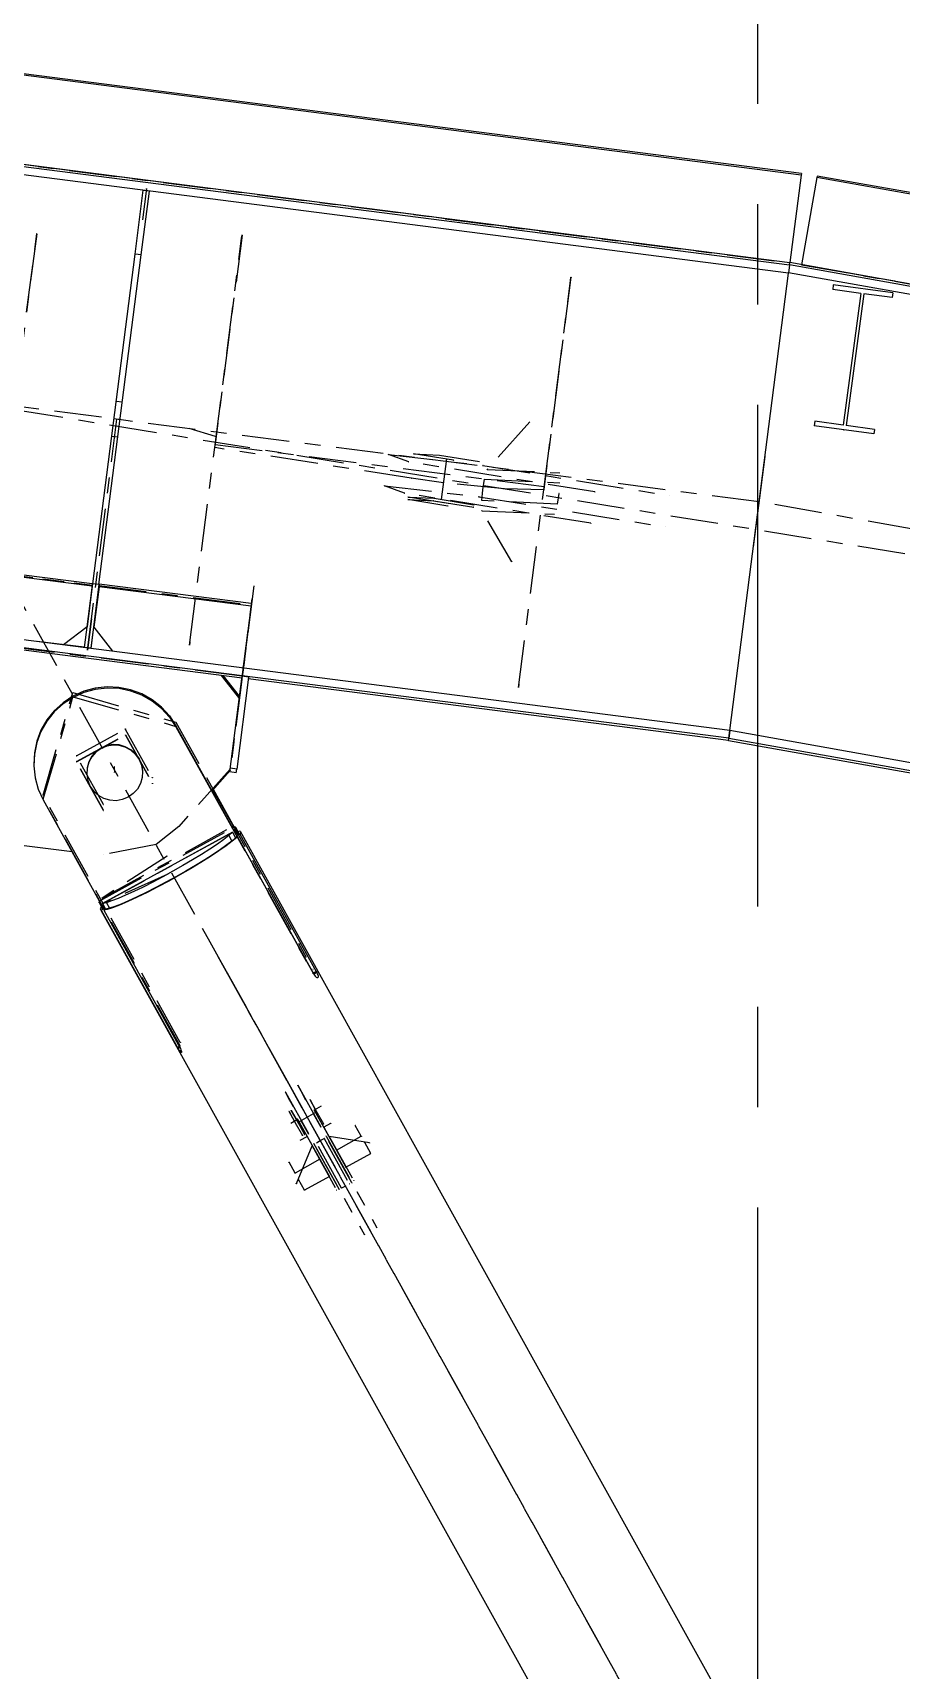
# Model space of a CAD drawing. Header units: millimetres. Extents: x 2368 to 8313, y 7493 to 11698.
# Drawn here: x 6208.7 to 6263.7, y 11316.4 to 11420 of the extents above; entities that cross this region are included whole.
import ezdxf

# ---------------------------------------------------------------- set-up
doc = ezdxf.new("R2010")
doc.units = ezdxf.units.MM
for name, pattern in [('CENTER', [50.8, 31.75, -6.35, 6.35, -6.35]), ('XKITLINE00', [0]), ('XKITLINE03', [6, 3, -1, 1, -1])]:
    doc.linetypes.add(name, pattern=pattern)

msp = doc.modelspace()

# ---------------------------------------------------------------- linework, layer by layer
at = {"color": 6, "linetype": 'CENTER'}
msp.add_line((6254.5882, 10907.5139), (6254.5882, 11495.735), dxfattribs=at)
at = {"color": 8, "linetype": 'XKITLINE00'}
for p, q in [((6257.3342, 11410.9921), (5926.0492, 11453.491)), ((6257.347, 11411.0913), (5926.0619, 11453.5901)), ((6256.5386, 11404.7895), (5925.2534, 11447.2884)), ((6256.6028, 11405.2902), (5925.3177, 11447.7891)), ((6256.6217, 11405.4376), (5925.3366, 11447.9365)), ((6252.8265, 11375.8535), (5921.5414, 11418.3524)), ((6252.7623, 11375.3528), (5921.4772, 11417.8516)), ((6257.3342, 11410.9921), (6256.624, 11405.4556)), ((6257.347, 11411.0913), (6257.3342, 11410.9921)), ((6258.3375, 11410.8385), (6257.3553, 11405.3253)), ((6258.355, 11410.9369), (6258.3375, 11410.8385)), ((6587.1608, 11352.262), (6258.3375, 11410.8385)), ((6587.1783, 11352.3605), (6258.355, 11410.9369)), ((6215.1562, 11406.0002), (6215.6734, 11410.0318)), ((6215.553, 11405.9493), (6216.0702, 11409.9809)), ((6216.0696, 11409.9767), (6215.6729, 11410.0276)), ((6212.4786, 11385.1276), (6215.1562, 11406.0002)), ((6212.8753, 11385.0767), (6215.553, 11405.9493)), ((6215.553, 11405.9493), (6215.1562, 11406.0002)), ((6252.8265, 11375.8535), (6256.5386, 11404.7895)), ((6256.6028, 11405.2902), (6256.5386, 11404.7895)), ((6256.6051, 11405.308), (6256.5408, 11404.8066)), ((6586.764, 11345.9807), (6256.5408, 11404.8066)), ((6256.6051, 11405.308), (6256.624, 11405.4556)), ((6586.8768, 11346.4735), (6256.6051, 11405.308)), ((6320.5613, 11394.0658), (6256.624, 11405.4556)), ((6259.37, 11404.0432), (6259.3309, 11403.7538)), ((6261.1206, 11403.5119), (6259.3309, 11403.7538)), ((6259.3309, 11403.7538), (6259.3309, 11403.7496)), ((6259.3314, 11403.7537), (6259.3309, 11403.7496)), ((6261.1201, 11403.5079), (6259.3309, 11403.7496)), ((6263.1358, 11403.5343), (6259.37, 11404.0432)), ((6261.1206, 11403.5119), (6259.9936, 11395.1717)), ((6261.3069, 11403.4868), (6260.1799, 11395.1466)), ((6263.0967, 11403.2449), (6261.3069, 11403.4868)), ((6263.1358, 11403.5343), (6263.0967, 11403.2449)), ((6263.0966, 11403.2408), (6261.3069, 11403.4826)), ((6263.0967, 11403.2449), (6263.0966, 11403.2408)), ((6263.0972, 11403.2449), (6263.0966, 11403.2408)), ((6214.3567, 11396.6244), (6213.96, 11396.6753)), ((6214.2141, 11395.513), (6213.8174, 11395.5639)), ((6258.2039, 11395.4136), (6258.1648, 11395.1242)), ((6259.9936, 11395.1717), (6258.2039, 11395.4136)), ((6214.0715, 11394.4015), (6213.6748, 11394.4524)), ((6261.9306, 11394.6153), (6258.1648, 11395.1242)), ((6258.1648, 11395.1242), (6258.1648, 11395.1201)), ((6258.1653, 11395.1241), (6258.1648, 11395.1201)), ((6261.9306, 11394.6112), (6258.1648, 11395.1201)), ((6261.9697, 11394.9047), (6260.1799, 11395.1466)), ((6261.9697, 11394.9047), (6261.9306, 11394.6153)), ((6261.9311, 11394.6153), (6261.9306, 11394.6112)), ((6261.9306, 11394.6153), (6261.9306, 11394.6112)), ((6254.3162, 11387.4659), (6255.0489, 11393.1771)), ((6212.4405, 11385.134), (6199.7482, 11386.7333)), ((6212.4477, 11384.9732), (6199.7555, 11386.5726)), ((6211.9614, 11381.0959), (6212.4786, 11385.1276)), ((6212.4477, 11384.9732), (6212.119, 11382.411)), ((6212.8753, 11385.0767), (6212.3587, 11381.0493)), ((6212.4405, 11385.134), (6212.4477, 11384.9732)), ((6212.8753, 11385.0767), (6212.4786, 11385.1276)), ((6212.886, 11384.9381), (6212.5573, 11382.3758)), ((6222.5097, 11383.8852), (6212.8787, 11385.0988)), ((6212.8793, 11385.0853), (6212.886, 11384.9381)), ((6222.517, 11383.7245), (6212.886, 11384.9381)), ((6222.5097, 11383.8852), (6222.517, 11383.7245)), ((6222.517, 11383.7245), (6222.0143, 11379.8063)), ((6221.9311, 11379.1581), (6201.1882, 11381.8191)), ((6212.119, 11382.411), (6210.6316, 11381.2665)), ((6212.55, 11382.5365), (6212.5573, 11382.3758)), ((6212.5573, 11382.3758), (6213.7319, 11380.8688)), ((6212.3587, 11381.0493), (6211.9619, 11381.1002)), ((6212.3587, 11381.0493), (6212.3581, 11381.045)), ((6220.6128, 11379.3272), (6221.7636, 11377.8509)), ((6220.744, 11379.3104), (6221.7563, 11378.0117)), ((6221.1699, 11373.2239), (6221.9468, 11379.2806)), ((6222.3436, 11379.2297), (6221.5965, 11373.406)), ((6222.3436, 11379.2297), (6221.9468, 11379.2806)), ((6252.7434, 11375.2054), (6222.3279, 11379.1072)), ((6210.598, 11377.605), (6210.0415, 11377.1004)), ((6211.2269, 11378.017), (6210.598, 11377.605)), ((6211.2306, 11377.9366), (6210.6016, 11377.5246)), ((6211.913, 11378.3262), (6211.2269, 11378.017)), ((6211.9166, 11378.2458), (6211.2306, 11377.9366)), ((6212.6392, 11378.525), (6211.913, 11378.3262)), ((6212.6428, 11378.4446), (6211.9166, 11378.2458)), ((6213.3877, 11378.6085), (6212.6392, 11378.525)), ((6213.3914, 11378.5281), (6212.6428, 11378.4446)), ((6214.1401, 11378.5747), (6213.3877, 11378.6085)), ((6214.1438, 11378.4943), (6213.3914, 11378.5281)), ((6214.8778, 11378.4244), (6214.1401, 11378.5747)), ((6214.8815, 11378.344), (6214.1438, 11378.4943)), ((6215.5827, 11378.1612), (6214.8778, 11378.4244)), ((6215.5864, 11378.0808), (6214.8815, 11378.344)), ((6216.2375, 11377.7917), (6215.5827, 11378.1612)), ((6216.2411, 11377.7114), (6215.5864, 11378.0808)), ((6216.8259, 11377.3251), (6216.2375, 11377.7917)), ((6216.8295, 11377.2447), (6216.2411, 11377.7114)), ((6221.7563, 11378.0117), (6221.7635, 11377.8517)), ((6210.0415, 11377.1004), (6209.5714, 11376.5156)), ((6210.0452, 11377.02), (6209.575, 11376.4352)), ((6210.6016, 11377.5246), (6210.0452, 11377.02)), ((6216.8259, 11377.3251), (6217.3335, 11376.7726)), ((6216.8295, 11377.2447), (6217.3372, 11376.6922)), ((6217.3335, 11376.7726), (6217.3372, 11376.6922)), ((6217.3335, 11376.7726), (6217.7479, 11376.148)), ((6217.3372, 11376.6922), (6217.7515, 11376.0677)), ((6209.1991, 11375.8649), (6208.9338, 11375.1645)), ((6209.2027, 11375.7846), (6208.9374, 11375.0841)), ((6209.5714, 11376.5156), (6209.1991, 11375.8649)), ((6209.575, 11376.4352), (6209.2027, 11375.7846)), ((6217.7479, 11376.148), (6217.7515, 11376.0677)), ((6217.7479, 11376.148), (6226.4398, 11360.4951)), ((6217.7515, 11376.0677), (6221.6146, 11369.1108)), ((6252.7411, 11375.1874), (6252.8243, 11375.8364)), ((6252.8265, 11375.8535), (6252.7623, 11375.3528)), ((6580.2478, 11317.5093), (6252.8243, 11375.8364)), ((6208.9338, 11375.1645), (6208.782, 11374.4316)), ((6208.9374, 11375.0841), (6208.7856, 11374.3512)), ((6212.6843, 11374.5088), (6212.4199, 11374.2153)), ((6212.6851, 11374.4904), (6212.4207, 11374.1969)), ((6212.6851, 11374.4904), (6212.4207, 11374.1969)), ((6212.6859, 11374.4721), (6212.4215, 11374.1786)), ((6213.0077, 11374.7365), (6212.6843, 11374.5088)), ((6213.0086, 11374.7182), (6212.6851, 11374.4904)), ((6213.0086, 11374.7182), (6212.6851, 11374.4904)), ((6213.0094, 11374.6998), (6212.6859, 11374.4721)), ((6213.374, 11374.8871), (6213.0077, 11374.7365)), ((6213.0077, 11374.7365), (6213.0086, 11374.7182)), ((6213.3749, 11374.8687), (6213.0086, 11374.7182)), ((6213.3749, 11374.8687), (6213.0086, 11374.7182)), ((6213.0086, 11374.7182), (6213.0094, 11374.6998)), ((6213.3757, 11374.8503), (6213.0094, 11374.6998)), ((6213.7649, 11374.9529), (6213.374, 11374.8871)), ((6213.7657, 11374.9345), (6213.3749, 11374.8687)), ((6213.7657, 11374.9345), (6213.3749, 11374.8687)), ((6213.7665, 11374.9161), (6213.3757, 11374.8503)), ((6214.1606, 11374.9307), (6213.7649, 11374.9529)), ((6214.1614, 11374.9123), (6213.7657, 11374.9345)), ((6214.1614, 11374.9123), (6213.7657, 11374.9345)), ((6214.1622, 11374.8939), (6213.7665, 11374.9161)), ((6214.5413, 11374.8215), (6214.1606, 11374.9307)), ((6214.5421, 11374.8032), (6214.1614, 11374.9123)), ((6214.5421, 11374.8032), (6214.1614, 11374.9123)), ((6214.543, 11374.7848), (6214.1622, 11374.8939)), ((6214.888, 11374.631), (6214.5413, 11374.8215)), ((6214.8889, 11374.6126), (6214.5421, 11374.8032)), ((6214.8889, 11374.6126), (6214.5421, 11374.8032)), ((6214.8897, 11374.5942), (6214.543, 11374.7848)), ((6215.1833, 11374.3685), (6214.888, 11374.631)), ((6215.1841, 11374.3501), (6214.8889, 11374.6126)), ((6215.1841, 11374.3501), (6214.8889, 11374.6126)), ((6215.185, 11374.3318), (6214.8897, 11374.5942)), ((6507.958, 11329.7232), (6252.7411, 11375.1874)), ((6580.135, 11317.0166), (6252.76, 11375.335)), ((6208.782, 11374.4316), (6208.7475, 11373.6841)), ((6208.7475, 11373.6841), (6208.7511, 11373.6038)), ((6208.7856, 11374.3512), (6208.7511, 11373.6038)), ((6208.7511, 11373.6038), (6208.8348, 11372.8602)), ((6212.1194, 11373.4557), (6212.0968, 11373.0626)), ((6212.2278, 11373.8708), (6212.1177, 11373.4925)), ((6212.2286, 11373.8524), (6212.1186, 11373.4741)), ((6212.2286, 11373.8524), (6212.1186, 11373.4741)), ((6212.2295, 11373.834), (6212.1194, 11373.4557)), ((6212.4199, 11374.2153), (6212.2278, 11373.8708)), ((6212.4207, 11374.1969), (6212.2286, 11373.8524)), ((6212.4207, 11374.1969), (6212.2286, 11373.8524)), ((6212.4215, 11374.1786), (6212.2295, 11373.834)), ((6215.1833, 11374.3685), (6215.4123, 11374.0473)), ((6215.1841, 11374.3501), (6215.4132, 11374.0289)), ((6215.1841, 11374.3501), (6215.4132, 11374.0289)), ((6215.185, 11374.3318), (6215.414, 11374.0106)), ((6215.4123, 11374.0473), (6215.4132, 11374.0289)), ((6215.4123, 11374.0473), (6215.5637, 11373.6835)), ((6215.4132, 11374.0289), (6215.414, 11374.0106)), ((6215.4132, 11374.0289), (6215.5645, 11373.6651)), ((6215.4132, 11374.0289), (6215.5645, 11373.6651)), ((6215.414, 11374.0106), (6215.5653, 11373.6467)), ((6215.5637, 11373.6835), (6215.6297, 11373.2953)), ((6215.5645, 11373.6651), (6215.6305, 11373.2769)), ((6215.5645, 11373.6651), (6215.6305, 11373.2769)), ((6215.5653, 11373.6467), (6215.6314, 11373.2585)), ((6221.5965, 11373.406), (6221.1997, 11373.4569)), ((6208.8348, 11372.8602), (6209.0345, 11372.1389)), ((6212.0968, 11373.0626), (6212.1628, 11372.6744)), ((6212.1628, 11372.6744), (6212.3141, 11372.3106)), ((6215.4987, 11372.4871), (6215.3066, 11372.1426)), ((6215.6088, 11372.8654), (6215.4987, 11372.4871)), ((6215.6314, 11373.2585), (6215.6088, 11372.8654)), ((6221.1818, 11373.3172), (6220.0316, 11372.0353)), ((6221.5666, 11373.173), (6221.1699, 11373.2239)), ((6221.5666, 11373.173), (6221.5965, 11373.406)), ((6209.0345, 11372.1389), (6209.3453, 11371.4576)), ((6209.3453, 11371.4576), (6213.2083, 11364.5007)), ((6212.3141, 11372.3106), (6212.5432, 11371.9894)), ((6212.8385, 11371.727), (6212.5432, 11371.9894)), ((6213.1852, 11371.5364), (6212.8385, 11371.727)), ((6213.5659, 11371.4272), (6213.1852, 11371.5364)), ((6213.9616, 11371.405), (6213.5659, 11371.4272)), ((6214.3524, 11371.4708), (6213.9616, 11371.405)), ((6214.7188, 11371.6214), (6214.3524, 11371.4708)), ((6215.0422, 11371.8491), (6214.7188, 11371.6214)), ((6215.3066, 11372.1426), (6215.0422, 11371.8491)), ((6220.0895, 11372.0998), (6221.4105, 11369.7208)), ((6220.1148, 11372.128), (6221.442, 11369.738)), ((6211.1708, 11368.1701), (6192.0048, 11370.5852)), ((6221.3342, 11369.4083), (6213.1027, 11364.8943)), ((6221.3342, 11369.4083), (6221.0965, 11369.1983)), ((6221.3342, 11369.4083), (6221.5274, 11369.0605)), ((6221.478, 11369.7578), (6221.3387, 11369.6814)), ((6221.4861, 11369.5787), (6221.4178, 11369.5412)), ((6221.5207, 11369.7355), (6221.478, 11369.7578)), ((6221.5248, 11369.6457), (6221.4861, 11369.5787)), ((6221.4861, 11369.5787), (6221.6792, 11369.2308)), ((6221.5207, 11369.7355), (6221.5364, 11369.698)), ((6221.5207, 11369.7355), (6221.7139, 11369.3877)), ((6221.5364, 11369.698), (6221.5248, 11369.6457)), ((6221.5248, 11369.6457), (6221.718, 11369.2978)), ((6221.7941, 11369.2938), (6221.6109, 11369.1934)), ((6221.718, 11369.2978), (6221.6792, 11369.2308)), ((6221.7871, 11369.4735), (6221.6944, 11369.4227)), ((6221.7139, 11369.3877), (6221.7295, 11369.3502)), ((6221.7295, 11369.3502), (6221.718, 11369.2978)), ((6221.8136, 11369.4714), (6221.7871, 11369.4735)), ((6221.8508, 11369.3981), (6221.7941, 11369.2938)), ((6221.7941, 11369.2938), (6226.6228, 11360.5977)), ((6221.8136, 11369.4714), (6221.8508, 11369.3981)), ((6221.8136, 11369.4714), (6282.3326, 11260.4826)), ((6221.8144, 11369.4698), (6263.4106, 11294.5592)), ((6219.9034, 11368.3454), (6219.3748, 11368.0076)), ((6220.3732, 11368.661), (6219.9034, 11368.3454)), ((6220.5664, 11368.3132), (6220.0966, 11367.9976)), ((6220.7738, 11368.9474), (6220.3732, 11368.661)), ((6220.9357, 11368.5486), (6220.4691, 11368.2233)), ((6220.967, 11368.5996), (6220.5664, 11368.3132)), ((6221.0965, 11369.1983), (6220.7738, 11368.9474)), ((6221.3153, 11368.8352), (6220.9357, 11368.5486)), ((6221.2896, 11368.8505), (6220.967, 11368.5996)), ((6221.0965, 11369.1983), (6221.2896, 11368.8505)), ((6221.5274, 11369.0605), (6221.2896, 11368.8505)), ((6221.5986, 11369.076), (6221.3153, 11368.8352)), ((6221.6146, 11369.1108), (6221.5263, 11369.0623)), ((6221.6452, 11369.1251), (6221.5274, 11369.0605)), ((6221.6452, 11369.1251), (6221.5986, 11369.076)), ((6221.6792, 11369.2308), (6221.6109, 11369.1934)), ((6221.6131, 11369.1446), (6221.6146, 11369.1108)), ((6221.6131, 11369.1446), (6221.6289, 11369.1161)), ((6221.6452, 11369.1251), (6226.4739, 11360.429)), ((6218.1881, 11367.2948), (6217.556, 11366.9355)), ((6218.7988, 11367.6548), (6218.1881, 11367.2948)), ((6218.992, 11367.3069), (6218.3813, 11366.947)), ((6219.3229, 11367.4896), (6218.6715, 11367.0991)), ((6219.3748, 11368.0076), (6218.7988, 11367.6548)), ((6219.5679, 11367.6597), (6218.992, 11367.3069)), ((6219.9271, 11367.8674), (6219.3229, 11367.4896)), ((6220.0966, 11367.9976), (6219.5679, 11367.6597)), ((6220.4691, 11368.2233), (6219.9271, 11367.8674)), ((6216.2832, 11366.2502), (6215.6703, 11365.9391)), ((6216.9164, 11366.5847), (6216.2832, 11366.2502)), ((6217.1095, 11366.2369), (6216.4763, 11365.9023)), ((6217.2917, 11366.319), (6216.5974, 11365.9486)), ((6217.556, 11366.9355), (6216.9164, 11366.5847)), ((6217.7492, 11366.5877), (6217.1095, 11366.2369)), ((6217.9888, 11366.7057), (6217.2917, 11366.319)), ((6218.3813, 11366.947), (6217.7492, 11366.5877)), ((6218.6715, 11367.0991), (6217.9888, 11366.7057)), ((6214.0832, 11365.2117), (6213.6767, 11365.0555)), ((6214.5581, 11365.4141), (6214.0832, 11365.2117)), ((6215.091, 11365.6584), (6214.5581, 11365.4141)), ((6215.285, 11365.2921), (6214.6992, 11365.0224)), ((6215.2842, 11365.3106), (6214.7513, 11365.0663)), ((6215.6703, 11365.9391), (6215.091, 11365.6584)), ((6215.8634, 11365.5913), (6215.2842, 11365.3106)), ((6215.923, 11365.6034), (6215.285, 11365.2921)), ((6216.4763, 11365.9023), (6215.8634, 11365.5913)), ((6216.5974, 11365.9486), (6215.923, 11365.6034)), ((6212.8963, 11365.006), (6212.8847, 11364.9536)), ((6212.8847, 11364.9536), (6212.9004, 11364.9161)), ((6212.9123, 11365.0337), (6212.8963, 11365.006)), ((6212.9431, 11364.8938), (6212.9004, 11364.9161)), ((6212.9004, 11364.9161), (6213.0935, 11364.5683)), ((6212.9791, 11364.9135), (6212.9431, 11364.8938)), ((6212.9431, 11364.8938), (6213.1363, 11364.546)), ((6213.0133, 11364.6621), (6212.9566, 11364.5578)), ((6212.9566, 11364.5578), (6212.9938, 11364.4846)), ((6213.0203, 11364.4824), (6212.9938, 11364.4846)), ((6212.9938, 11364.4846), (6339.8202, 11136.083)), ((6213.0349, 11364.6739), (6213.0133, 11364.6621)), ((6213.1722, 11364.5657), (6213.0203, 11364.4824)), ((6213.0203, 11364.4824), (6217.8491, 11355.7863)), ((6213.1363, 11364.546), (6213.0935, 11364.5683)), ((6213.3475, 11364.9489), (6213.1027, 11364.8943)), ((6213.1027, 11364.8943), (6213.2959, 11364.5464)), ((6213.1722, 11364.5657), (6213.1363, 11364.546)), ((6213.2959, 11364.5464), (6213.1737, 11364.4794)), ((6213.3905, 11364.5225), (6213.1737, 11364.4794)), ((6213.1737, 11364.4794), (6218.0025, 11355.7834)), ((6213.2949, 11364.5482), (6213.2083, 11364.5007)), ((6213.2215, 11364.508), (6213.2225, 11364.5062)), ((6213.5406, 11364.601), (6213.2959, 11364.5464)), ((6213.6767, 11365.0555), (6213.3475, 11364.9489)), ((6213.3475, 11364.9489), (6213.5406, 11364.601)), ((6213.7401, 11364.6327), (6213.3905, 11364.5225)), ((6213.8699, 11364.7076), (6213.5406, 11364.601)), ((6214.18, 11364.8007), (6213.7401, 11364.6327)), ((6214.2764, 11364.8638), (6213.8699, 11364.7076)), ((6214.6992, 11365.0224), (6214.18, 11364.8007)), ((6214.7513, 11365.0663), (6214.2764, 11364.8638)), ((6226.6228, 11360.5977), (6226.4397, 11360.4974)), ((6226.4739, 11360.429), (6226.5159, 11360.3597)), ((6226.6617, 11360.5246), (6226.4773, 11360.4235)), ((6226.5159, 11360.3597), (6226.56, 11360.2984)), ((6226.56, 11360.2984), (6226.6042, 11360.2483)), ((6226.6462, 11360.2117), (6226.6042, 11360.2483)), ((6226.6228, 11360.5977), (6226.6617, 11360.5246)), ((6226.6839, 11360.1907), (6226.6462, 11360.2117)), ((6226.6617, 11360.5246), (6226.697, 11360.452)), ((6226.7155, 11360.1861), (6226.6839, 11360.1907)), ((6226.697, 11360.452), (6226.7268, 11360.3836)), ((6226.7392, 11360.1983), (6226.7155, 11360.1861)), ((6226.7268, 11360.3836), (6226.7498, 11360.3228)), ((6226.754, 11360.2266), (6226.7392, 11360.1983)), ((6226.7498, 11360.3228), (6226.7564, 11360.3006)), ((6226.7591, 11360.2697), (6226.754, 11360.2266)), ((6226.7564, 11360.3006), (6226.7591, 11360.2697)), ((6217.9654, 11355.8501), (6217.8491, 11355.7863)), ((6217.8491, 11355.7863), (6217.8906, 11355.7146)), ((6218.0054, 11355.7776), (6217.8906, 11355.7146)), ((6217.8906, 11355.7146), (6217.9334, 11355.6462)), ((6217.9334, 11355.6462), (6217.9755, 11355.5845)), ((6217.9755, 11355.5845), (6218.0148, 11355.5327)), ((6218.0025, 11355.7834), (6218.0391, 11355.7112)), ((6218.0148, 11355.5327), (6218.0492, 11355.4933)), ((6218.0391, 11355.7112), (6218.0677, 11355.6413)), ((6218.077, 11355.4683), (6218.0492, 11355.4933)), ((6218.0677, 11355.6413), (6218.0867, 11355.5774)), ((6218.0969, 11355.4589), (6218.077, 11355.4683)), ((6218.0867, 11355.5774), (6218.0897, 11355.5581)), ((6218.0897, 11355.5581), (6218.101, 11355.5256)), ((6218.1078, 11355.4658), (6218.0969, 11355.4589)), ((6218.101, 11355.5256), (6218.1092, 11355.4884)), ((6218.1092, 11355.4884), (6218.1078, 11355.4658))]:
    msp.add_line(p, q, dxfattribs=at)
at = {"color": 8, "linetype": 'XKITLINE03'}
for p, q in [((5925.3365, 11447.9365), (6256.6216, 11405.4376)), ((6256.6217, 11405.4376), (5925.3366, 11447.9365)), ((6254.6825, 11390.3215), (5923.3973, 11432.8204)), ((6254.6825, 11390.3215), (5923.3974, 11432.8204)), ((6215.8888, 11410.1388), (6215.6342, 11408.1541)), ((6215.8887, 11410.1388), (6215.6343, 11408.156)), ((6207.5313, 11396.3704), (6208.9309, 11407.281)), ((6208.9309, 11407.281), (6207.5313, 11396.3704)), ((6208.931, 11407.2809), (6207.5313, 11396.3703)), ((6208.9309, 11407.281), (6208.9309, 11407.281)), ((6208.931, 11407.2809), (6208.931, 11407.2809)), ((6220.2074, 11393.7497), (6221.9068, 11406.9963)), ((6221.9329, 11407.1994), (6220.2335, 11393.9528)), ((6221.9068, 11406.9963), (6221.9329, 11407.1994)), ((6242.7622, 11404.5273), (6241.0628, 11391.2807)), ((6242.7361, 11404.3242), (6242.7622, 11404.5273)), ((6257.3553, 11405.3253), (6586.1786, 11346.7488)), ((6586.1786, 11346.7488), (6257.3553, 11405.3253)), ((6241.0367, 11391.0776), (6242.7361, 11404.3242)), ((6364.5882, 11101.9134), (6200.5881, 11397.261)), ((6364.5882, 11101.9134), (6200.5882, 11397.261)), ((6364.5882, 11370.7429), (6200.5882, 11397.261)), ((6212.1427, 11380.9381), (6214.0157, 11395.5384)), ((6212.1428, 11380.9381), (6214.0157, 11395.5384)), ((6240.1546, 11395.3829), (6237.4495, 11392.3726)), ((6220.262, 11394.4562), (6218.5882, 11394.9518)), ((6260.0477, 11394.8657), (6260.0477, 11394.8698)), ((6218.6028, 11381.2414), (6220.2074, 11393.7497)), ((6232.6513, 11391.8091), (6220.2075, 11393.7517)), ((6220.2336, 11393.9549), (6241.0629, 11391.2828)), ((6232.4838, 11392.8465), (6231.2085, 11393.3209)), ((6231.2085, 11393.3209), (6237.1901, 11392.622)), ((6235.3298, 11392.9452), (6232.7999, 11393.3543)), ((6232.7999, 11393.3543), (6234.4406, 11393.276)), ((6234.4406, 11393.276), (6236.9705, 11392.867)), ((6244.2678, 11390.941), (6232.4838, 11392.8465)), ((6234.8751, 11393.0314), (6234.5447, 11390.4559)), ((6237.1901, 11392.622), (6248.9741, 11390.7165)), ((6237.4495, 11392.3726), (6242.0592, 11392.1527)), ((6232.2297, 11390.8653), (6230.9544, 11391.3398)), ((6230.9544, 11391.3398), (6236.9359, 11390.6408)), ((6234.6814, 11391.5222), (6232.6513, 11391.8091)), ((6238.5471, 11391.1489), (6234.6814, 11391.5222)), ((6237.1158, 11390.3952), (6237.1741, 11391.0702)), ((6237.1741, 11391.0702), (6237.2887, 11391.7424)), ((6237.2887, 11391.7424), (6242.0573, 11391.515)), ((6241.0368, 11391.0796), (6238.5471, 11391.1489)), ((6239.4321, 11378.5693), (6241.0367, 11391.0776)), ((6241.0629, 11391.2828), (6241.0368, 11391.0796)), ((6244.0137, 11388.9599), (6232.2297, 11390.8653)), ((6234.9588, 11390.0528), (6232.4289, 11390.4618)), ((6232.4289, 11390.4618), (6234.0696, 11390.3836)), ((6234.9791, 11390.2112), (6232.4492, 11390.6203)), ((6232.4492, 11390.6203), (6234.0899, 11390.5421)), ((6234.0696, 11390.3836), (6236.5995, 11389.9745)), ((6234.0899, 11390.5421), (6236.6198, 11390.133)), ((6236.9359, 11390.6408), (6248.7199, 11388.7354)), ((6241.8846, 11390.1678), (6237.1158, 11390.3952)), ((6241.9991, 11390.84), (6241.8846, 11390.1678)), ((6583.5058, 11331.745), (6254.6825, 11390.3215)), ((6583.5059, 11331.745), (6254.6826, 11390.3215)), ((6239.0186, 11386.5272), (6237.114, 11389.7575)), ((6237.114, 11389.7575), (6241.7237, 11389.5376)), ((6193.4411, 11387.4482), (6212.444, 11385.0536)), ((6199.7518, 11386.653), (6212.4441, 11385.0536)), ((6212.444, 11385.0536), (6211.9383, 11381.1117)), ((6212.4441, 11385.0536), (6211.9384, 11381.1117)), ((6212.3766, 11381.0765), (6212.8823, 11385.0184)), ((6212.3766, 11381.0765), (6212.8823, 11385.0184)), ((6212.8823, 11385.0184), (6222.5133, 11383.8048)), ((6212.8823, 11385.0184), (6222.5133, 11383.8048)), ((6222.6803, 11384.9984), (6221.9211, 11379.0807)), ((6222.6803, 11384.9984), (6221.9212, 11379.0807)), ((6221.9394, 11379.2234), (6222.6803, 11384.9984)), ((6221.9395, 11379.2234), (6222.6803, 11384.9984)), ((6183.2502, 11384.1858), (6221.9368, 11379.311)), ((6183.2503, 11384.1858), (6221.9368, 11379.311)), ((6222.5133, 11383.8048), (6222.0076, 11379.8629)), ((6222.5133, 11383.8048), (6222.0076, 11379.8629)), ((6211.9383, 11381.1117), (6192.9354, 11383.5062)), ((6212.397, 11382.9209), (6212.1427, 11380.9381)), ((6212.3974, 11382.9227), (6212.1428, 11380.9381)), ((6211.9384, 11381.1117), (6199.2461, 11382.711)), ((6218.6289, 11381.4446), (6218.6028, 11381.2414)), ((6222.0799, 11380.3186), (6221.9394, 11379.2234)), ((6222.0801, 11380.3192), (6221.9395, 11379.2234)), ((6221.9368, 11379.311), (6221.1785, 11373.398)), ((6221.9368, 11379.311), (6221.1786, 11373.398)), ((6221.9212, 11379.0807), (6221.1803, 11373.3057)), ((6221.9211, 11379.0807), (6221.1803, 11373.3057)), ((6239.4582, 11378.7725), (6239.4321, 11378.5693)), ((6209.3314, 11371.7619), (6211.2169, 11378.241)), ((6209.3315, 11371.7619), (6211.2169, 11378.241)), ((6209.3434, 11371.4978), (6211.2288, 11377.9769)), ((6209.3435, 11371.4978), (6211.2289, 11377.9769)), ((6211.2169, 11378.241), (6217.7377, 11376.372)), ((6211.2169, 11378.241), (6217.7376, 11376.372)), ((6211.2288, 11377.9769), (6217.7496, 11376.1079)), ((6211.2289, 11377.9769), (6217.7497, 11376.1079)), ((6211.4417, 11374.2402), (6214.5416, 11375.9402)), ((6211.4417, 11374.2402), (6214.5416, 11375.9402)), ((6211.4581, 11373.8774), (6214.558, 11375.5773)), ((6211.4582, 11373.8774), (6214.5581, 11375.5773)), ((6211.4589, 11373.859), (6214.5588, 11375.5589)), ((6211.459, 11373.859), (6214.5589, 11375.5589)), ((6214.5416, 11375.9402), (6216.251, 11372.8618)), ((6214.5416, 11375.9402), (6216.2509, 11372.8618)), ((6214.558, 11375.5773), (6216.2674, 11372.4989)), ((6214.5581, 11375.5773), (6216.2675, 11372.4989)), ((6214.5588, 11375.5589), (6216.2682, 11372.4805)), ((6214.5589, 11375.5589), (6216.2683, 11372.4805)), ((6217.7376, 11376.372), (6226.4296, 11360.719)), ((6217.7377, 11376.372), (6226.4297, 11360.719)), ((6217.7496, 11376.1079), (6226.4416, 11360.4549)), ((6217.7497, 11376.1079), (6226.4417, 11360.4549)), ((6213.1511, 11371.1618), (6211.4417, 11374.2402)), ((6213.151, 11371.1618), (6211.4417, 11374.2402)), ((6213.1675, 11370.799), (6211.4581, 11373.8774)), ((6213.1676, 11370.799), (6211.4582, 11373.8774)), ((6213.1683, 11370.7806), (6211.4589, 11373.859)), ((6213.1684, 11370.7806), (6211.459, 11373.859)), ((6213.8467, 11373.5418), (6213.8623, 11373.1973)), ((6213.8468, 11373.5418), (6213.8624, 11373.1973)), ((6221.1785, 11373.398), (6217.9219, 11369.7685)), ((6221.1786, 11373.398), (6217.922, 11369.7685)), ((6218.0231, 11356.109), (6209.3314, 11371.7619)), ((6218.0232, 11356.109), (6209.3315, 11371.7619)), ((6218.0351, 11355.8449), (6209.3434, 11371.4978)), ((6218.0352, 11355.8449), (6209.3435, 11371.4978)), ((6212.935, 11365.073), (6221.478, 11369.7578)), ((6212.935, 11365.073), (6221.4779, 11369.7578)), ((6213.0868, 11365.2433), (6221.3183, 11369.7574)), ((6213.0869, 11365.2433), (6221.3184, 11369.7574)), ((6213.1027, 11364.8943), (6221.3342, 11369.4083)), ((6213.1027, 11364.8943), (6221.3341, 11369.4083)), ((6217.9219, 11369.7685), (6216.4861, 11368.6303)), ((6217.922, 11369.7685), (6216.4862, 11368.6303)), ((6221.4779, 11369.7578), (6221.5363, 11369.698)), ((6221.478, 11369.7578), (6221.5364, 11369.698)), ((6221.5363, 11369.698), (6221.486, 11369.5787)), ((6221.5364, 11369.698), (6221.4861, 11369.5787)), ((6216.4861, 11368.6303), (6213.1655, 11367.9987)), ((6216.4862, 11368.6303), (6213.1656, 11367.9987)), ((6217.1848, 11367.8931), (6213.0868, 11365.2433)), ((6217.1848, 11367.8931), (6213.0869, 11365.2433)), ((6217.2363, 11366.7586), (6213.1027, 11364.8943)), ((6217.2362, 11366.7586), (6213.1027, 11364.8943)), ((6212.8846, 11364.9536), (6212.935, 11365.073)), ((6212.9431, 11364.8938), (6212.8846, 11364.9536)), ((6212.8847, 11364.9536), (6212.935, 11365.073)), ((6212.9431, 11364.8938), (6212.8847, 11364.9536)), ((6219.9031, 11362.4767), (6272.9307, 11266.9793)), ((6225.1197, 11353.0822), (6221.0122, 11360.4795)), ((6221.0622, 11360.3894), (6227.8224, 11348.2149)), ((6224.8845, 11352.5789), (6224.6763, 11352.9537)), ((6224.6763, 11352.9537), (6226.463, 11349.7361)), ((6225.9041, 11351.6697), (6225.1197, 11353.0822)), ((6225.6713, 11353.0158), (6225.4632, 11353.3906)), ((6225.4632, 11353.3906), (6227.2498, 11350.173)), ((6228.8919, 11347.2159), (6225.6713, 11353.0158)), ((6228.105, 11346.779), (6224.8845, 11352.5789)), ((6225.382, 11350.8795), (6224.91, 11351.7296)), ((6224.91, 11351.7296), (6225.2835, 11351.0569)), ((6225.5219, 11350.9572), (6225.0499, 11351.8073)), ((6225.0499, 11351.8073), (6225.4234, 11351.1346)), ((6227.6413, 11348.5411), (6225.9041, 11351.6697)), ((6226.7109, 11351.6174), (6226.2388, 11352.4675)), ((6226.2388, 11352.4675), (6226.6124, 11351.7948)), ((6226.9408, 11352.0686), (6226.5036, 11351.8258)), ((6226.5036, 11351.8258), (6227.9122, 11349.2892)), ((6226.6124, 11351.7948), (6227.0844, 11350.9447)), ((6225.0174, 11351.0006), (6225.4545, 11351.2433)), ((6225.2835, 11351.0569), (6225.7556, 11350.2068)), ((6225.4234, 11351.1346), (6225.8954, 11350.2844)), ((6225.4545, 11351.2433), (6226.863, 11348.7067)), ((6226.5917, 11351.6672), (6225.5426, 11351.0847)), ((6227.5433, 11350.9835), (6227.1061, 11350.7408)), ((6227.1061, 11350.7408), (6228.5147, 11348.2042)), ((6229.4859, 11350.1631), (6229.1052, 11350.8486)), ((6225.6199, 11349.9155), (6226.057, 11350.1583)), ((6226.057, 11350.1583), (6227.4655, 11347.6216)), ((6226.463, 11349.7361), (6229.6836, 11343.9362)), ((6226.6503, 11349.7491), (6226.8905, 11349.8931)), ((6228.2379, 11346.89), (6226.6503, 11349.7491)), ((6226.8905, 11349.8931), (6227.1399, 11350.0209)), ((6227.1399, 11350.0209), (6228.7274, 11347.1618)), ((6227.2498, 11350.173), (6230.4704, 11344.3731)), ((6230.0056, 11349.7419), (6227.4548, 11350.154)), ((6227.4548, 11350.154), (6229.007, 11347.3588)), ((6227.9122, 11349.2892), (6229.4859, 11350.1631)), ((6230.0884, 11349.078), (6229.7077, 11349.7636)), ((6226.863, 11348.7067), (6225.2893, 11347.8328)), ((6225.3721, 11347.169), (6226.3707, 11349.5521)), ((6226.3707, 11349.5521), (6227.9229, 11346.7568)), ((6228.5147, 11348.2042), (6230.0884, 11349.078)), ((6225.2893, 11347.8328), (6224.9087, 11348.5184)), ((6227.4655, 11347.6216), (6225.8918, 11346.7478)), ((6227.8224, 11348.2149), (6227.6413, 11348.5411)), ((6225.8918, 11346.7478), (6225.5111, 11347.4334)), ((6228.4872, 11347.0178), (6228.2379, 11346.89))]:
    msp.add_line(p, q, dxfattribs=at)
at = {"color": 8, "linetype": 'XKITLINE00'}
for centre in [(6215.8887, 11410.1388), (6215.8888, 11410.1388), (6208.9309, 11407.281), (6208.9309, 11407.281), (6208.9309, 11407.281), (6208.931, 11407.2809), (6208.931, 11407.2809), (6221.9068, 11406.9963), (6221.9068, 11406.9963), (6221.9329, 11407.1994), (6221.9329, 11407.1994), (6242.7622, 11404.5273), (6242.7622, 11404.5273), (6256.6216, 11405.4376), (6256.6217, 11405.4376), (6257.3553, 11405.3253), (6257.3553, 11405.3253), (6242.7361, 11404.3242), (6242.7361, 11404.3242), (6214.0157, 11395.5384), (6214.0157, 11395.5384), (6240.1546, 11395.3829), (6218.5882, 11394.9518), (6260.0477, 11394.8657), (6220.2074, 11393.7497), (6220.2074, 11393.7497), (6220.2075, 11393.7517), (6220.2335, 11393.9528), (6220.2336, 11393.9549), (6231.2085, 11393.3209), (6231.2085, 11393.3209), (6232.7999, 11393.3543), (6232.7999, 11393.3543), (6234.4406, 11393.276), (6234.4406, 11393.276), (6232.4838, 11392.8465), (6232.4838, 11392.8465), (6234.8751, 11393.0314), (6235.3298, 11392.9452), (6236.9705, 11392.867), (6237.1901, 11392.622), (6237.1901, 11392.622), (6237.4495, 11392.3726), (6237.4495, 11392.3726), (6242.0592, 11392.1527), (6230.9544, 11391.3398), (6230.9544, 11391.3398), (6232.6513, 11391.8091), (6232.6513, 11391.8091), (6234.6814, 11391.5222), (6234.6814, 11391.5222), (6237.1741, 11391.0702), (6237.1741, 11391.0702), (6237.2887, 11391.7424), (6237.2887, 11391.7424), (6238.5471, 11391.1489), (6238.5471, 11391.1489), (6241.0367, 11391.0776), (6241.0367, 11391.0776), (6241.0368, 11391.0796), (6241.0368, 11391.0796), (6241.0628, 11391.2807), (6241.0629, 11391.2828), (6241.0629, 11391.2828), (6242.0573, 11391.515), (6232.2297, 11390.8653), (6232.2297, 11390.8653), (6232.4289, 11390.4618), (6232.4289, 11390.4618), (6232.4492, 11390.6203), (6232.4492, 11390.6203), (6234.0696, 11390.3836), (6234.0696, 11390.3836), (6234.0899, 11390.5421), (6234.0899, 11390.5421), (6234.5447, 11390.4559), (6234.9588, 11390.0528), (6234.9791, 11390.2112), (6236.6198, 11390.133), (6236.9359, 11390.6408), (6236.9359, 11390.6408), (6237.1158, 11390.3952), (6237.1158, 11390.3952), (6241.8846, 11390.1678), (6241.8846, 11390.1678), (6241.9991, 11390.84), (6244.2678, 11390.941), (6248.9741, 11390.7165), (6254.6825, 11390.3215), (6254.6825, 11390.3215), (6254.6825, 11390.3215), (6254.6826, 11390.3215), (6236.5995, 11389.9745), (6237.114, 11389.7575), (6237.114, 11389.7575), (6241.7237, 11389.5376), (6244.0137, 11388.9599), (6248.7199, 11388.7354), (6239.0186, 11386.5272), (6212.444, 11385.0536), (6212.444, 11385.0536), (6212.4441, 11385.0536), (6212.4441, 11385.0536), (6212.8823, 11385.0184), (6212.8823, 11385.0184), (6212.8823, 11385.0184), (6212.8823, 11385.0184), (6222.6803, 11384.9984), (6222.6803, 11384.9984), (6222.6803, 11384.9984), (6222.6803, 11384.9984), (6222.5133, 11383.8048), (6222.5133, 11383.8048), (6222.5133, 11383.8048), (6222.5133, 11383.8048), (6211.9383, 11381.1117), (6211.9383, 11381.1117), (6211.9384, 11381.1117), (6211.9384, 11381.1117), (6212.1427, 11380.9381), (6212.1427, 11380.9381), (6212.1428, 11380.9381), (6212.1428, 11380.9381), (6212.3766, 11381.0765), (6212.3766, 11381.0765), (6218.6028, 11381.2414), (6218.6028, 11381.2414), (6218.6289, 11381.4446), (6222.0076, 11379.8629), (6222.0076, 11379.8629), (6221.9211, 11379.0807), (6221.9211, 11379.0807), (6221.9212, 11379.0807), (6221.9212, 11379.0807), (6221.9368, 11379.311), (6221.9368, 11379.311), (6221.9368, 11379.311), (6221.9368, 11379.311), (6221.9394, 11379.2234), (6221.9394, 11379.2234), (6221.9395, 11379.2234), (6221.9395, 11379.2234), (6239.4582, 11378.7725), (6211.2169, 11378.241), (6211.2169, 11378.241), (6211.2169, 11378.241), (6211.2169, 11378.241), (6211.2288, 11377.9769), (6211.2288, 11377.9769), (6211.2289, 11377.9769), (6211.2289, 11377.9769), (6239.4321, 11378.5693), (6239.4321, 11378.5693), (6214.5416, 11375.9402), (6214.5416, 11375.9402), (6214.5416, 11375.9402), (6214.5416, 11375.9402), (6214.558, 11375.5773), (6214.558, 11375.5773), (6214.5581, 11375.5773), (6214.5581, 11375.5773), (6214.5588, 11375.5589), (6214.5588, 11375.5589), (6214.5589, 11375.5589), (6214.5589, 11375.5589), (6217.7376, 11376.372), (6217.7376, 11376.372), (6217.7377, 11376.372), (6217.7377, 11376.372), (6217.7496, 11376.1079), (6217.7496, 11376.1079), (6217.7497, 11376.1079), (6217.7497, 11376.1079), (6211.4417, 11374.2402), (6211.4417, 11374.2402), (6211.4417, 11374.2402), (6211.4417, 11374.2402), (6211.4581, 11373.8774), (6211.4581, 11373.8774), (6211.4582, 11373.8774), (6211.4582, 11373.8774), (6211.4589, 11373.859), (6211.4589, 11373.859), (6211.459, 11373.859), (6211.459, 11373.859), (6213.8467, 11373.5418), (6213.8468, 11373.5418), (6213.8623, 11373.1973), (6213.8624, 11373.1973), (6216.2509, 11372.8618), (6216.251, 11372.8618), (6216.2674, 11372.4989), (6216.2675, 11372.4989), (6216.2682, 11372.4805), (6216.2683, 11372.4805), (6221.1785, 11373.398), (6221.1785, 11373.398), (6221.1786, 11373.398), (6221.1786, 11373.398), (6221.1803, 11373.3057), (6221.1803, 11373.3057), (6209.3314, 11371.7619), (6209.3314, 11371.7619), (6209.3315, 11371.7619), (6209.3315, 11371.7619), (6209.3434, 11371.4978), (6209.3434, 11371.4978), (6209.3435, 11371.4978), (6209.3435, 11371.4978), (6213.151, 11371.1618), (6213.1511, 11371.1618), (6213.1675, 11370.799), (6213.1676, 11370.799), (6213.1683, 11370.7806), (6213.1684, 11370.7806), (6217.9219, 11369.7685), (6217.9219, 11369.7685), (6217.922, 11369.7685), (6217.922, 11369.7685), (6221.3183, 11369.7574), (6221.3184, 11369.7574), (6221.3341, 11369.4083), (6221.3342, 11369.4083), (6221.4779, 11369.7578), (6221.4779, 11369.7578), (6221.478, 11369.7578), (6221.478, 11369.7578), (6221.486, 11369.5787), (6221.4861, 11369.5787), (6221.5363, 11369.698), (6221.5363, 11369.698), (6221.5364, 11369.698), (6221.5364, 11369.698), (6216.4861, 11368.6303), (6216.4861, 11368.6303), (6216.4862, 11368.6303), (6216.4862, 11368.6303), (6213.1655, 11367.9987), (6213.1656, 11367.9987), (6217.1848, 11367.8931), (6217.1848, 11367.8931), (6217.2362, 11366.7586), (6217.2363, 11366.7586), (6213.0868, 11365.2433), (6213.0868, 11365.2433), (6213.0869, 11365.2433), (6213.0869, 11365.2433), (6212.8846, 11364.9536), (6212.8846, 11364.9536), (6212.8847, 11364.9536), (6212.8847, 11364.9536), (6212.935, 11365.073), (6212.935, 11365.073), (6212.935, 11365.073), (6212.935, 11365.073), (6212.9431, 11364.8938), (6212.9431, 11364.8938), (6213.1027, 11364.8943), (6213.1027, 11364.8943), (6213.1027, 11364.8943), (6213.1027, 11364.8943), (6219.9031, 11362.4767), (6221.0122, 11360.4795), (6221.0622, 11360.3894), (6226.4296, 11360.719), (6226.4297, 11360.719), (6226.4416, 11360.4549), (6226.4417, 11360.4549), (6218.0231, 11356.109), (6218.0232, 11356.109), (6218.0351, 11355.8449), (6218.0352, 11355.8449), (6224.6763, 11352.9537), (6224.6763, 11352.9537), (6225.1197, 11353.0822), (6225.1197, 11353.0822), (6225.4632, 11353.3906), (6225.4632, 11353.3906), (6225.6713, 11353.0158), (6225.6713, 11353.0158), (6224.8845, 11352.5789), (6224.8845, 11352.5789), (6224.91, 11351.7296), (6224.91, 11351.7296), (6225.0499, 11351.8073), (6225.0499, 11351.8073), (6225.9041, 11351.6697), (6225.9041, 11351.6697), (6226.2388, 11352.4675), (6226.2388, 11352.4675), (6226.5036, 11351.8258), (6226.5036, 11351.8258), (6226.5917, 11351.6672), (6226.6124, 11351.7948), (6226.6124, 11351.7948), (6226.9408, 11352.0686), (6225.0174, 11351.0006), (6225.2835, 11351.0569), (6225.2835, 11351.0569), (6225.382, 11350.8795), (6225.4234, 11351.1346), (6225.4234, 11351.1346), (6225.4545, 11351.2433), (6225.4545, 11351.2433), (6225.5219, 11350.9572), (6225.5426, 11351.0847), (6226.7109, 11351.6174), (6227.0844, 11350.9447), (6227.1061, 11350.7408), (6227.1061, 11350.7408), (6227.5433, 11350.9835), (6229.1052, 11350.8486), (6225.6199, 11349.9155), (6225.7556, 11350.2068), (6225.8954, 11350.2844), (6226.057, 11350.1583), (6226.057, 11350.1583), (6226.463, 11349.7361), (6226.463, 11349.7361), (6226.6503, 11349.7491), (6226.6503, 11349.7491), (6226.8905, 11349.8931), (6226.8905, 11349.8931), (6227.1399, 11350.0209), (6227.1399, 11350.0209), (6227.2498, 11350.173), (6227.2498, 11350.173), (6227.4548, 11350.154), (6227.4548, 11350.154), (6229.4859, 11350.1631), (6229.4859, 11350.1631), (6229.7077, 11349.7636), (6230.0056, 11349.7419), (6226.3707, 11349.5521), (6226.3707, 11349.5521), (6226.863, 11348.7067), (6226.863, 11348.7067), (6227.9122, 11349.2892), (6227.9122, 11349.2892), (6230.0884, 11349.078), (6230.0884, 11349.078), (6224.9087, 11348.5184), (6225.2893, 11347.8328), (6225.2893, 11347.8328), (6227.4655, 11347.6216), (6227.4655, 11347.6216), (6227.6413, 11348.5411), (6227.6413, 11348.5411), (6227.8224, 11348.2149), (6227.8224, 11348.2149), (6228.5147, 11348.2042), (6228.5147, 11348.2042), (6225.3721, 11347.169), (6225.5111, 11347.4334), (6225.8918, 11346.7478), (6225.8918, 11346.7478), (6227.9229, 11346.7568), (6228.105, 11346.779), (6228.2379, 11346.89), (6228.2379, 11346.89), (6228.4872, 11347.0178), (6228.7274, 11347.1618), (6228.8919, 11347.2159), (6229.007, 11347.3588), (6229.6836, 11343.9362), (6230.4704, 11344.3731)]:
    msp.add_circle(centre, 0.004, dxfattribs=at)

doc.saveas('drawing.dxf')
